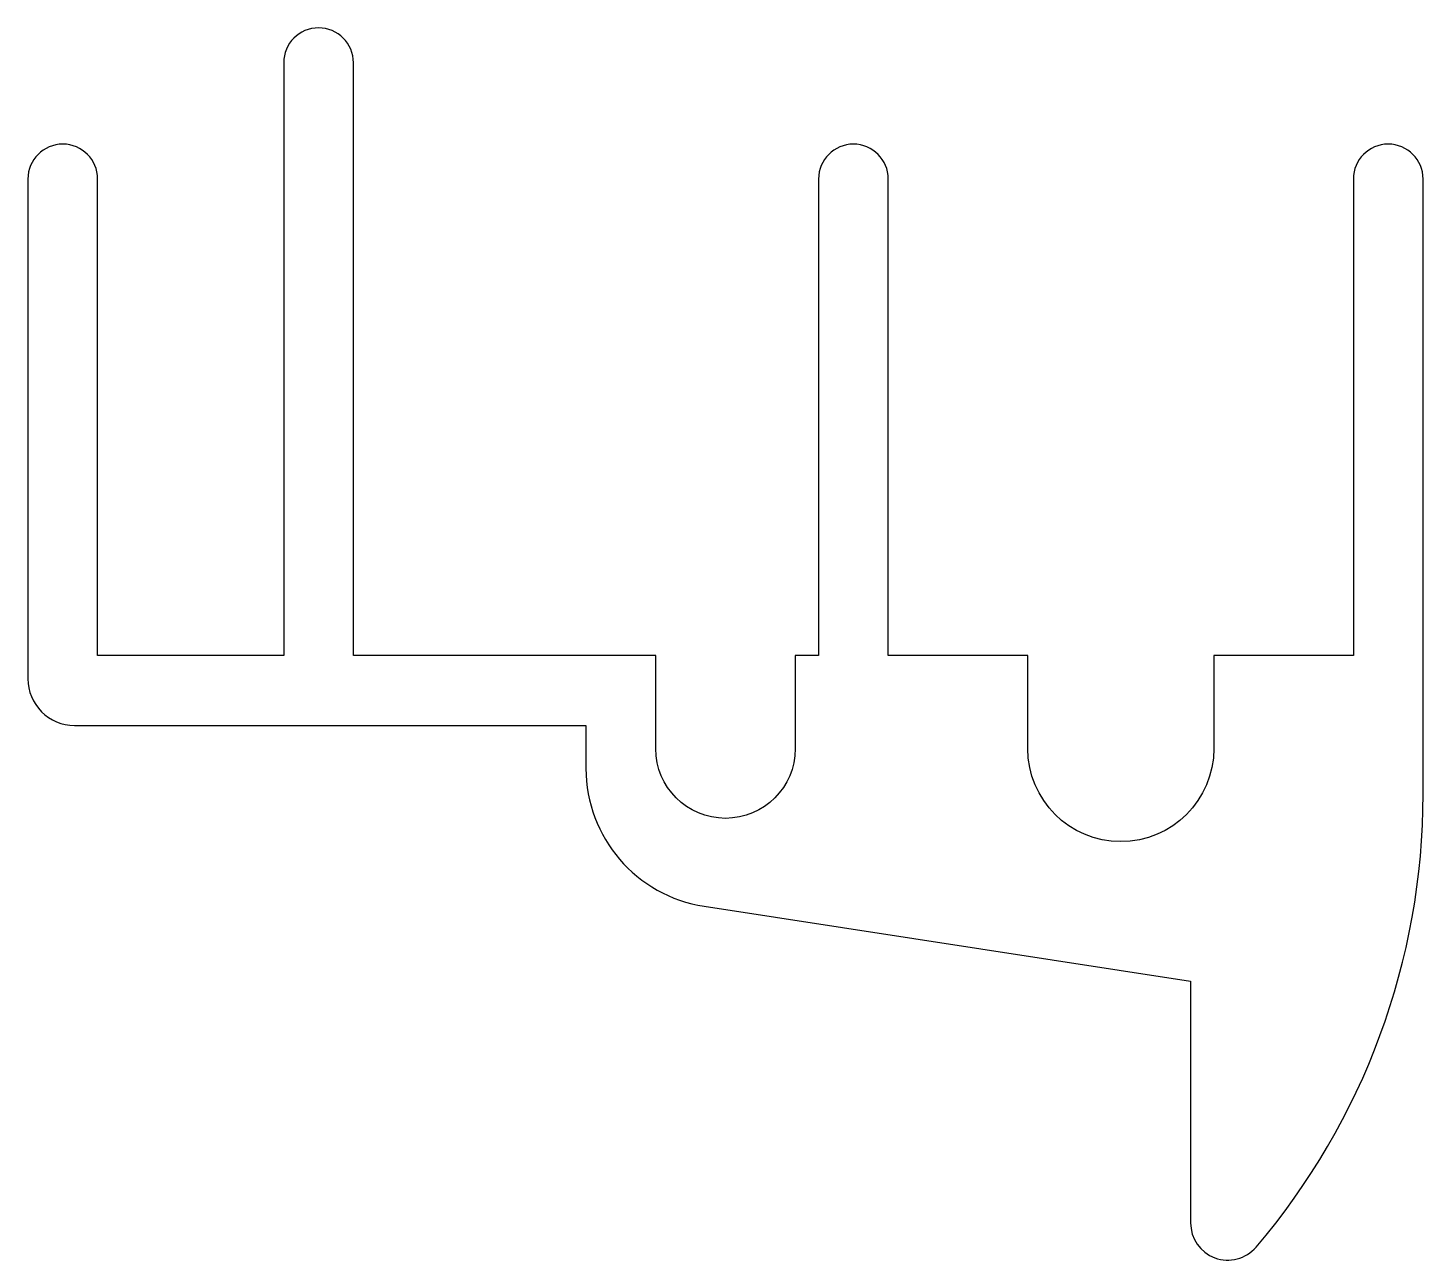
# Model space of a CAD drawing. Extents: x 137.7 to 167.7, y 205.6 to 232.1.
import ezdxf

# ---------------------------------------------------------------- set-up
doc = ezdxf.new("R2010")
doc.units = 0
doc.header["$LTSCALE"] = 15
doc.layers.get('0').update_dxf_attribs({"linetype": 'CONTINUOUS'})

msp = doc.modelspace()

# ---------------------------------------------------------------- linework, layer by layer
msp.add_lwpolyline([(154.16, 216.557, -1), (151.16, 216.557), (151.16, 218.557), (144.66, 218.557), (144.66, 231.307, 1), (143.16, 231.307), (143.16, 218.557), (139.16, 218.557), (139.16, 228.807, 1), (137.66, 228.807), (137.66, 218.057, 0.414214), (138.66, 217.057), (149.66, 217.057), (149.66, 216.131, 0.370178), (152.204, 213.165), (162.66, 211.557), (162.66, 206.357, 0.697051), (164.068, 205.837, 0.178515), (167.66, 215.576), (167.66, 228.807, 1), (166.16, 228.807), (166.16, 218.557), (163.16, 218.557), (163.16, 216.557, -1), (159.16, 216.557), (159.16, 218.557), (156.16, 218.557), (156.16, 228.807, 1), (154.66, 228.807), (154.66, 218.557), (154.16, 218.557)], format="xyb", close=True)

doc.saveas('drawing.dxf')
